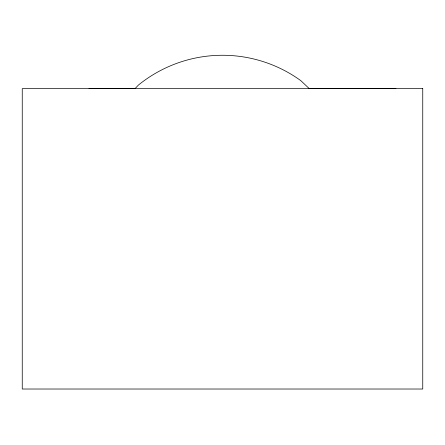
<?xml version="1.0" encoding="UTF-8"?>
<svg xmlns="http://www.w3.org/2000/svg" width="445" height="445" viewBox="0 0 445 445"><rect width="100%" height="100%" fill="white"/><g stroke="black" fill="none" stroke-linecap="round" stroke-linejoin="round"><path stroke-width="0.67" d="M395.922 88.644L309.264 88.644L300.859 80.684A133.5 133.5 0 0 0 138.378 85.101L135.03 88.644L113.842 88.627M93.55 88.65L89 88.655L128.099 88.661M316.901 88.644L356 88.633L351.45 88.627M331.158 88.455L364.099 88.644M422.75 88.644L22.25 88.644L22.25 389.019L422.75 389.019L422.75 88.644"/></g></svg>
